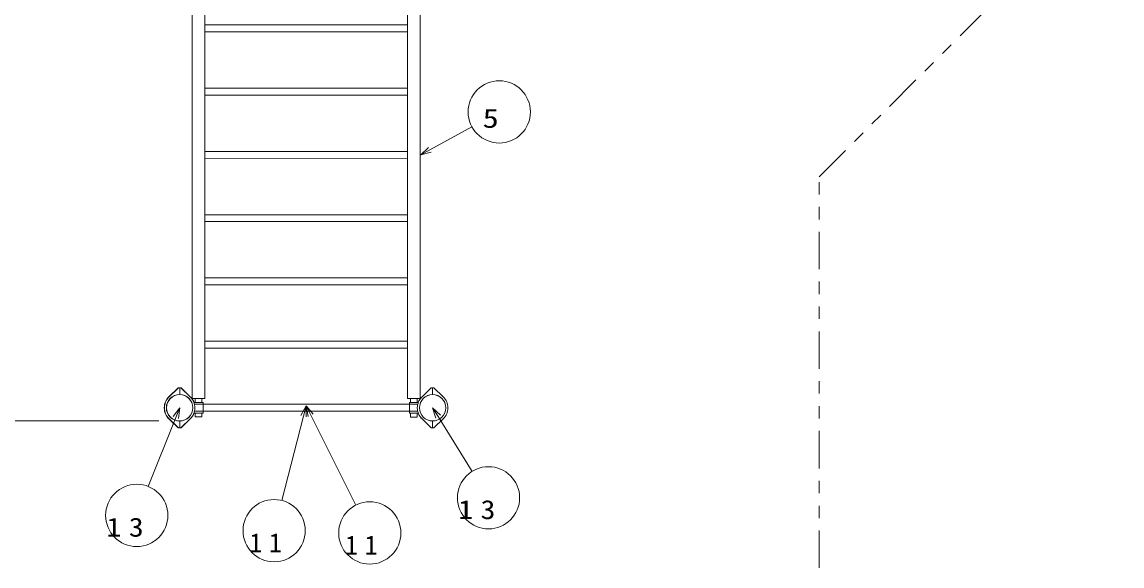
# Model space of a CAD drawing. Units: millimetres on the paper. Extents: x 0 to 420, y -594 to 297.
# Drawn here: x 181.6 to 269.9, y 108.2 to 151.9 of the extents above; entities that cross this region are included whole.
import ezdxf
from ezdxf.enums import TextEntityAlignment as Align

# ---------------------------------------------------------------- set-up
doc = ezdxf.new("R2010")
doc.units = ezdxf.units.MM
doc.linetypes.add('USER3', pattern=[8, 3, -1, 1, -1, 1, -1])
for name, color, linetype, lineweight in [('2D', 7, 'Continuous', 13), ('2D_DIMENSION', 7, 'Continuous', 13), ('2D_OUTLINE', 7, 'USER3', 13), ('AM_5', 7, 'Continuous', 13)]:
    doc.layers.add(name, color=color, linetype=linetype, lineweight=lineweight)
doc.styles.add('ＭＳ ゴシック', font='')
doc.styles.get('ＭＳ ゴシック').set_extended_font_data('MS Gothic')

msp = doc.modelspace()

# ---------------------------------------------------------------- linework, layer by layer
at = {"layer": '2D'}
for p, q in [((195.241, 160.807), (195.244, 121.647)), ((196.249, 121.647), (196.247, 160.807)), ((212.538, 121.644), (212.541, 160.804)), ((213.547, 160.804), (213.544, 121.644)), ((212.541, 151.663), (196.247, 151.666)), ((196.247, 151.112), (212.541, 151.109)), ((212.541, 146.583), (196.247, 146.586)), ((212.541, 146.029), (196.247, 146.033)), ((196.247, 141.507), (212.541, 141.503)), ((196.247, 140.948), (212.541, 140.945)), ((212.541, 136.415), (196.247, 136.419)), ((212.541, 135.862), (196.247, 135.865)), ((196.247, 131.339), (212.541, 131.336)), ((212.541, 130.782), (196.247, 130.785)), ((196.247, 126.259), (212.541, 126.256)), ((212.541, 125.702), (196.247, 125.705)), ((194.115, 122.507), (193.371, 121.796)), ((194.115, 122.507), (193.371, 121.796)), ((194.128, 122.507), (193.385, 121.796)), ((194.327, 122.507), (194.115, 122.507)), ((194.327, 122.507), (194.115, 122.507)), ((194.34, 122.507), (194.128, 122.507)), ((194.234, 122.507), (194.234, 121.965)), ((195.07, 121.796), (194.327, 122.507)), ((195.07, 121.796), (194.327, 122.507)), ((195.084, 121.796), (194.34, 122.507)), ((213.704, 121.796), (214.448, 122.507)), ((213.704, 121.796), (214.448, 122.507)), ((213.704, 121.793), (214.448, 122.504)), ((214.448, 122.507), (214.659, 122.507)), ((214.448, 122.507), (214.659, 122.507)), ((214.448, 122.504), (214.659, 122.504)), ((214.553, 122.504), (214.553, 121.962)), ((214.659, 122.507), (215.403, 121.796)), ((214.659, 122.507), (215.403, 121.796)), ((214.659, 122.504), (215.403, 121.793)), ((195.244, 121.647), (196.249, 121.647)), ((196.104, 121.33), (195.389, 121.33)), ((213.356, 121.19), (195.418, 121.19)), ((213.356, 121.19), (195.418, 121.19)), ((195.47, 121.644), (195.47, 121.33)), ((196.023, 121.644), (195.47, 121.644)), ((195.47, 121.33), (196.023, 121.33)), ((196.023, 121.33), (196.023, 121.644)), ((196.104, 120.483), (196.104, 121.33)), ((213.544, 121.644), (212.538, 121.644)), ((212.684, 121.327), (213.398, 121.327)), ((212.684, 120.48), (212.684, 121.327)), ((212.764, 121.327), (212.764, 121.641)), ((212.764, 121.641), (213.318, 121.641)), ((213.318, 121.327), (212.764, 121.327)), ((213.318, 121.641), (213.318, 121.327)), ((195.389, 120.483), (196.104, 120.483)), ((213.356, 120.623), (195.418, 120.623)), ((213.356, 120.623), (195.418, 120.623)), ((195.47, 120.483), (195.47, 120.169)), ((196.023, 120.483), (195.47, 120.483)), ((196.023, 120.169), (196.023, 120.483)), ((213.398, 120.48), (212.684, 120.48)), ((212.764, 120.166), (212.764, 120.48)), ((212.764, 120.48), (213.318, 120.48)), ((213.318, 120.48), (213.318, 120.166)), ((193.371, 120.016), (194.115, 119.306)), ((193.371, 120.016), (194.115, 119.306)), ((193.385, 120.016), (194.128, 119.306)), ((194.234, 119.306), (194.234, 119.848)), ((194.327, 119.306), (195.07, 120.016)), ((194.327, 119.306), (195.07, 120.016)), ((194.34, 119.306), (195.084, 120.016)), ((195.47, 120.169), (196.023, 120.169)), ((213.318, 120.166), (212.764, 120.166)), ((214.448, 119.306), (213.704, 120.016)), ((214.448, 119.306), (213.704, 120.016)), ((214.448, 119.303), (213.704, 120.013)), ((214.553, 119.303), (214.553, 119.845)), ((215.403, 120.016), (214.659, 119.306)), ((215.403, 120.016), (214.659, 119.306)), ((215.403, 120.013), (214.659, 119.303)), ((194.115, 119.306), (194.327, 119.306)), ((194.115, 119.306), (194.327, 119.306)), ((194.128, 119.306), (194.34, 119.306)), ((214.659, 119.306), (214.448, 119.306)), ((214.659, 119.306), (214.448, 119.306)), ((214.659, 119.303), (214.448, 119.303))]:
    msp.add_line(p, q, dxfattribs=at)
for centre in [(194.221, 120.906), (194.221, 120.906), (194.234, 120.906), (194.234, 120.906), (214.553, 120.906), (214.553, 120.906), (214.553, 120.906), (214.553, 120.903)]:
    msp.add_circle(centre, 1.058, dxfattribs=at)
for centre, start, end in [((194.221, 120.906), 133.66867, 226.33133), ((194.221, 120.906), 133.66867, 226.33133), ((194.234, 120.906), 133.66867, 226.33133), ((194.221, 120.906), 313.66867, 46.33133), ((194.221, 120.906), 313.66867, 46.33133), ((194.234, 120.906), 20.126, 46.33683), ((214.553, 120.906), 133.66867, 226.33133), ((214.553, 120.906), 133.66867, 226.33133), ((214.553, 120.903), 133.66317, 159.874), ((214.553, 120.906), 313.66867, 46.33133), ((214.553, 120.906), 313.66867, 46.33133), ((214.553, 120.903), 313.66867, 46.33133), ((194.234, 120.906), 313.66317, 339.874), ((214.553, 120.903), 200.126, 226.33683)]:
    msp.add_arc(centre, 1.23, start, end, dxfattribs=at)
at = {"layer": '2D_DIMENSION'}
msp.add_line((192.568, 119.848), (56.406, 119.848), dxfattribs=at)
msp.add_line((192.568, 119.848), (56.406, 119.848), dxfattribs=at)
at = {"layer": '2D_OUTLINE'}
for p, q in [((245.61, 139.463), (269.939, 163.792)), ((245.61, 108.042), (245.61, 139.463))]:
    msp.add_line(p, q, dxfattribs=at)
at = {"layer": 'AM_5'}
for p, q in [((217.715, 143.473), (214.337, 141.627)), ((214.23, 141.822), (213.606, 141.227)), ((214.337, 141.627), (213.606, 141.227)), ((213.606, 141.227), (214.444, 141.431)), ((194.234, 120.906), (193.718, 120.215)), ((193.925, 120.133), (194.234, 120.906)), ((194.133, 120.05), (194.234, 120.906)), ((202.441, 113.457), (204.182, 120.242)), ((204.389, 121.05), (203.965, 120.298)), ((204.182, 120.242), (204.389, 121.05)), ((204.389, 121.05), (204.563, 120.205)), ((204.962, 120.405), (204.389, 121.05)), ((204.762, 120.305), (204.389, 121.05)), ((204.398, 120.187), (204.389, 121.05)), ((208.384, 113.085), (204.762, 120.305)), ((214.553, 120.906), (214.803, 120.081)), ((215.183, 120.316), (214.553, 120.906)), ((214.993, 120.198), (214.553, 120.906)), ((217.724, 115.799), (214.993, 120.198)), ((191.71, 114.585), (193.925, 120.133))]:
    msp.add_line(p, q, dxfattribs=at)
for centre in [(219.908, 144.673), (219.043, 113.675), (190.783, 112.263), (201.82, 111.035), (209.505, 110.851)]:
    msp.add_circle(centre, 2.5, dxfattribs=at)

# ---------------------------------------------------------------- texts
at = {"layer": 'AM_5', "style": 'ＭＳ ゴシック', "width": 1.25}
msp.add_text('5', height=1.527, dxfattribs=at).set_placement((218.569, 142.937), align=Align.BOTTOM_LEFT)
at = {"layer": 'AM_5', "char_height": 1.527, "attachment_point": 7, "style": 'ＭＳ ゴシック'}
for s, insert in [('\\T1.5;\\W1.15;13', (216.612, 111.939)), ('\\T1.5;\\W1.15;13', (188.352, 110.527)), ('\\T1.5;11', (199.836, 109.299)), ('\\T1.5;11', (207.521, 109.115))]:
    msp.add_mtext(s, dxfattribs=dict(at, insert=insert))

doc.saveas('drawing.dxf')
